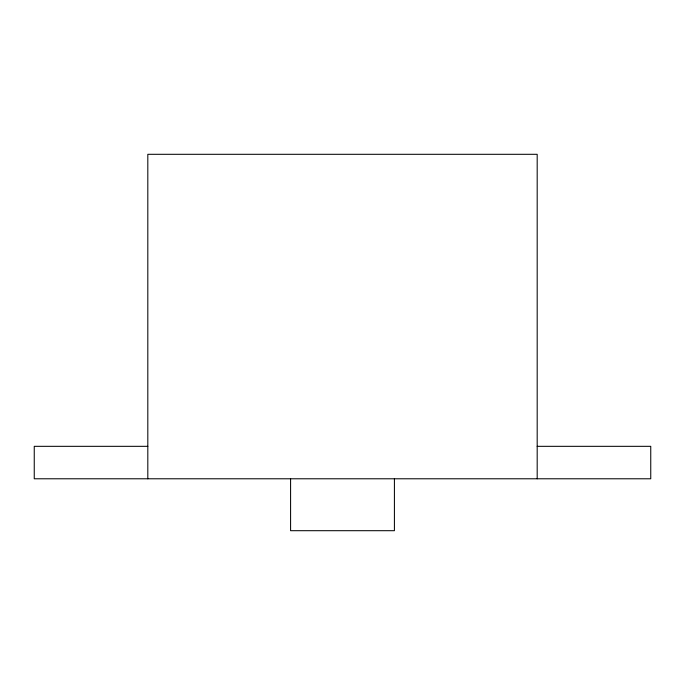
<?xml version="1.0" encoding="UTF-8"?>
<svg xmlns="http://www.w3.org/2000/svg" width="685" height="685" viewBox="0 0 685 685"><rect width="100%" height="100%" fill="white"/><g stroke="black" fill="none" stroke-linecap="round" stroke-linejoin="round"><path stroke-width="1.03" d="M147.814 446.329L34.25 446.329L34.25 478.781L650.75 478.781L650.75 446.329L537.186 446.329M537.186 478.781L537.186 154.305L147.814 154.305L147.814 478.781M394.414 478.781L394.414 530.695L290.586 530.695L290.586 478.781"/></g></svg>
